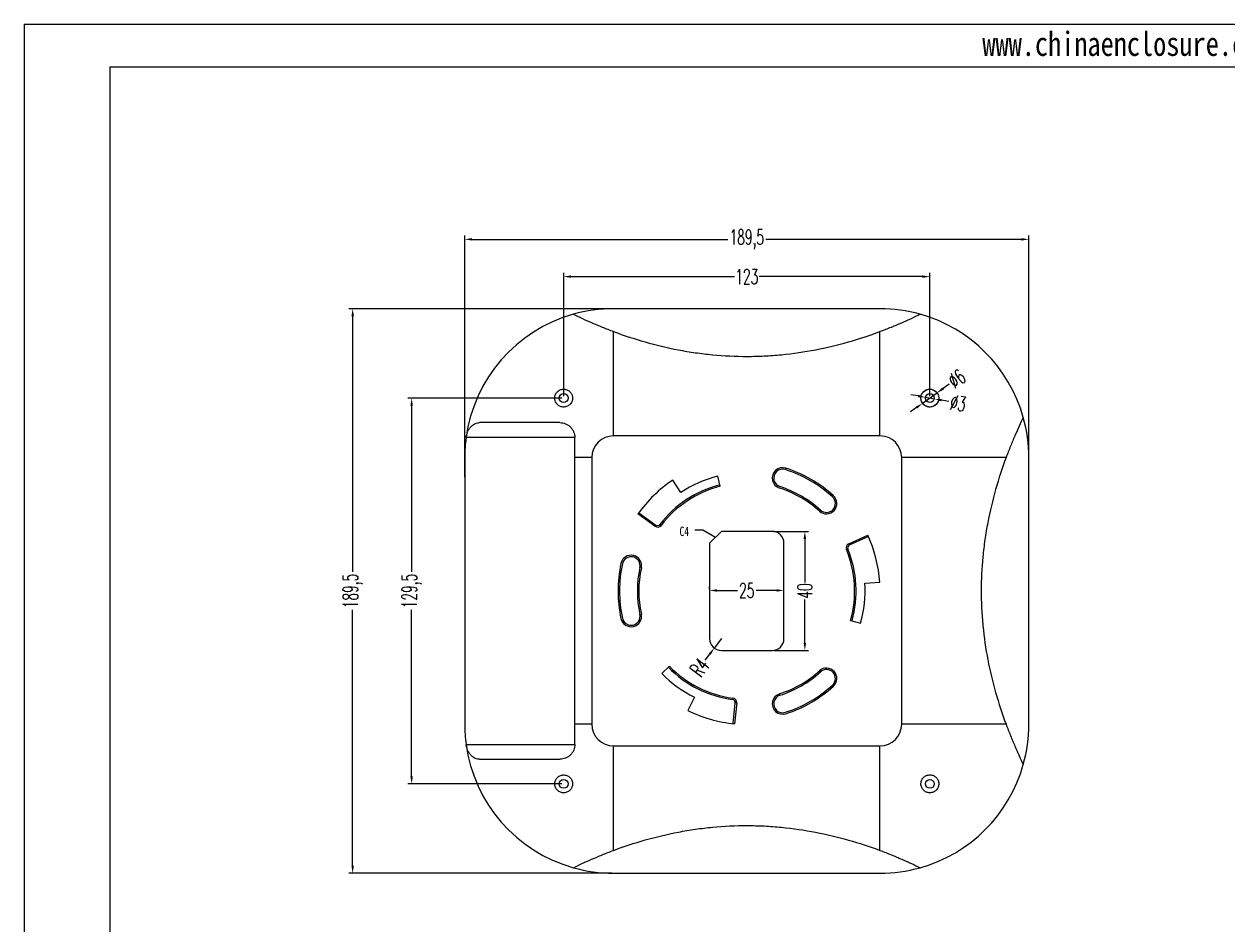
# Model space of a CAD drawing. Header units: inches. Extents: x 1813 to 4218, y 284 to 889.
# Drawn here: x 2772 to 3176.3, y 586.7 to 889.1 of the extents above; entities that cross this region are included whole.
import ezdxf

# ---------------------------------------------------------------- set-up
doc = ezdxf.new("R2010")
doc.units = ezdxf.units.IN
doc.header["$LTSCALE"] = 15
doc.layers.add('文字', color=81, linetype='Continuous')
doc.styles.add('SLDTEXTSTYLE0', font='TXT', dxfattribs={"width": 0.75})
doc.styles.add('SLDTEXTSTYLE2', font='TXT', dxfattribs={"width": 0.6, "bigfont": 'bigfont'})
doc.styles.get("Standard").update_dxf_attribs({"font": 'txt', "bigfont": 'gbcbig.shx'})
doc.styles.add('宋体', font='', dxfattribs={"width": 0.8, "height": 3.5})
doc.styles.get('宋体').set_extended_font_data('SimSun')
doc.dimstyles.new('2.5', dxfattribs={"dimtxt": 2, "dimasz": 1, "dimexe": 0.18, "dimexo": 0.0625, "dimgap": 0.09, "dimtad": 0, "dimtih": 1, "dimtoh": 1, "dimzin": 0, "dimdsep": 46, "dimtxsty": 'Standard', "dimcen": 1, "dimadec": 0, "dimazin": 2, "dimtfac": 1, "dimtofl": 0, "dimtmove": 0, "dimatfit": 3, "dimfxl": 0, "dimtolj": 1, "dimtzin": 0, "dimarcsym": 0})
doc.dimstyles.new('5', dxfattribs={"dimtxt": 5, "dimasz": 2.5, "dimexe": 1.25, "dimexo": 0.625, "dimtad": 0, "dimtxsty": 'SLDTEXTSTYLE2', "dimcen": 2.5, "dimclrd": 3, "dimclre": 3, "dimclrt": 256, "dimadec": 0, "dimazin": 2, "dimtfac": 1, "dimtmove": 0, "dimatfit": 3, "dimfxl": 0, "dimarcsym": 0})

# ---------------------------------------------------------------- blocks, each defined once
blk = doc.blocks.new('*D106')
at = {"color": 3, "lineweight": -2, "transparency": 16777216}
for p, q in [((2979.5, 793.53), (2881.07, 793.53)), ((2882.32, 791.03), (2882.32, 705.16)), ((2882.32, 606.53), (2882.32, 692.41)), ((2969.32, 604.03), (2881.07, 604.03))]:
    blk.add_line(p, q, dxfattribs=at)
at = {"color": 3, "transparency": 16777216}
for points in [[(2881.91, 791.03), (2882.74, 791.03), (2882.32, 793.53)], [(2881.91, 606.53), (2882.74, 606.53), (2882.32, 604.03)]]:
    blk.add_solid(points, dxfattribs=at)
at = {"layer": 'Defpoints', "color": 0, "transparency": 16777216}
for p in [(2882.32, 793.53), (2980.12, 793.53), (2969.95, 604.03)]:
    blk.add_point(p, dxfattribs=at)
at = {"transparency": 16777216, "insert": (2882.32, 698.78), "char_height": 5, "attachment_point": 5, "rotation": 90, "style": 'SLDTEXTSTYLE2'}
blk.add_mtext('189,5', dxfattribs=at)
blk = doc.blocks.new('*D107')
at = {"color": 3, "lineweight": -2, "transparency": 16777216}
for p, q in [((2919.95, 736.99), (2919.95, 818.07)), ((3109.45, 736.99), (3109.45, 818.07)), ((2922.45, 816.82), (3008.32, 816.82)), ((3106.95, 816.82), (3021.07, 816.82))]:
    blk.add_line(p, q, dxfattribs=at)
at = {"color": 3, "transparency": 16777216}
for points in [[(2922.45, 817.24), (2922.45, 816.4), (2919.95, 816.82)], [(3106.95, 817.24), (3106.95, 816.4), (3109.45, 816.82)]]:
    blk.add_solid(points, dxfattribs=at)
at = {"layer": 'Defpoints', "color": 0, "transparency": 16777216}
for p in [(3109.45, 816.82), (2919.95, 736.36), (3109.45, 736.36)]:
    blk.add_point(p, dxfattribs=at)
at = {"transparency": 16777216, "insert": (3014.7, 816.82), "char_height": 5, "attachment_point": 5, "style": 'SLDTEXTSTYLE2'}
blk.add_mtext('189,5', dxfattribs=at)
blk = doc.blocks.new('*D113')
at = {"color": 3, "lineweight": -2, "transparency": 16777216}
for p, q in [((2953.2, 764.16), (2953.2, 805.56)), ((3076.2, 764.16), (3076.2, 805.56)), ((2955.7, 804.31), (3010.57, 804.31)), ((3073.7, 804.31), (3018.82, 804.31))]:
    blk.add_line(p, q, dxfattribs=at)
at = {"color": 3, "transparency": 16777216}
for points in [[(2955.7, 804.72), (2955.7, 803.89), (2953.2, 804.31)], [(3073.7, 804.72), (3073.7, 803.89), (3076.2, 804.31)]]:
    blk.add_solid(points, dxfattribs=at)
at = {"layer": 'Defpoints', "color": 0, "transparency": 16777216}
for p in [(3076.2, 804.31), (2953.2, 763.53), (3076.2, 763.53)]:
    blk.add_point(p, dxfattribs=at)
at = {"transparency": 16777216, "insert": (3014.7, 804.31), "char_height": 5, "attachment_point": 5, "style": 'SLDTEXTSTYLE2'}
blk.add_mtext('123', dxfattribs=at)
blk = doc.blocks.new('*D116')
at = {"color": 3, "lineweight": -2, "transparency": 16777216}
for p, q in [((3002.2, 699.41), (3002.2, 700.2)), ((3027.2, 699.41), (3027.2, 700.2)), ((3004.7, 698.95), (3011.57, 698.95)), ((3024.7, 698.95), (3017.82, 698.95))]:
    blk.add_line(p, q, dxfattribs=at)
at = {"color": 3, "transparency": 16777216}
for points in [[(3004.7, 699.37), (3004.7, 698.54), (3002.2, 698.95)], [(3024.7, 699.37), (3024.7, 698.54), (3027.2, 698.95)]]:
    blk.add_solid(points, dxfattribs=at)
at = {"layer": 'Defpoints', "color": 0, "transparency": 16777216}
for p in [(3002.2, 698.78), (3027.2, 698.95), (3027.2, 698.78)]:
    blk.add_point(p, dxfattribs=at)
at = {"transparency": 16777216, "insert": (3014.7, 698.95), "char_height": 5, "attachment_point": 5, "style": 'SLDTEXTSTYLE2'}
blk.add_mtext('25', dxfattribs=at)
blk = doc.blocks.new('*D118')
at = {"color": 3, "lineweight": -2, "transparency": 16777216}
for p, q in [((3006.2, 682.78), (3003.78, 679.59)), ((3000.76, 675.61), (3002.27, 677.6))]:
    blk.add_line(p, q, dxfattribs=at)
at = {"color": 3, "transparency": 16777216}
blk.add_solid([(3001.94, 677.85), (3002.6, 677.35), (3003.78, 679.59)], dxfattribs=at)
at = {"layer": 'Defpoints', "color": 0, "transparency": 16777216}
for p in [(3003.78, 679.59), (3006.2, 682.78)]:
    blk.add_point(p, dxfattribs=at)
at = {"transparency": 16777216, "insert": (2998.87, 673.12), "char_height": 5, "attachment_point": 5, "rotation": 52.8446, "style": 'SLDTEXTSTYLE2'}
blk.add_mtext('R4', dxfattribs=at)
blk = doc.blocks.new('*D123')
at = {"color": 3, "lineweight": -2, "transparency": 16777216}
for p, q in [((2952.57, 763.53), (2900.88, 763.53)), ((2902.13, 761.03), (2902.13, 705.16)), ((2902.13, 636.53), (2902.13, 692.41)), ((2952.57, 634.03), (2900.88, 634.03))]:
    blk.add_line(p, q, dxfattribs=at)
at = {"color": 3, "transparency": 16777216}
for points in [[(2901.71, 761.03), (2902.54, 761.03), (2902.13, 763.53)], [(2901.71, 636.53), (2902.54, 636.53), (2902.13, 634.03)]]:
    blk.add_solid(points, dxfattribs=at)
at = {"layer": 'Defpoints', "color": 0, "transparency": 16777216}
for p in [(2902.13, 763.53), (2953.2, 763.53), (2953.2, 634.03)]:
    blk.add_point(p, dxfattribs=at)
at = {"transparency": 16777216, "insert": (2902.13, 698.78), "char_height": 5, "attachment_point": 5, "rotation": 90, "style": 'SLDTEXTSTYLE2'}
blk.add_mtext('129,5', dxfattribs=at)
blk = doc.blocks.new('*D203')
at = {"color": 3, "lineweight": -2, "transparency": 16777216}
for p, q in [((3023.82, 718.78), (3035.46, 718.78)), ((3034.21, 716.28), (3034.21, 701.66)), ((3034.21, 681.28), (3034.21, 695.91)), ((3023.82, 678.78), (3035.46, 678.78))]:
    blk.add_line(p, q, dxfattribs=at)
at = {"color": 3, "transparency": 16777216}
for points in [[(3033.79, 716.28), (3034.62, 716.28), (3034.21, 718.78)], [(3033.79, 681.28), (3034.62, 681.28), (3034.21, 678.78)]]:
    blk.add_solid(points, dxfattribs=at)
at = {"layer": 'Defpoints', "color": 0, "transparency": 16777216}
for p in [(3023.2, 718.78), (3034.21, 718.78), (3023.2, 678.78)]:
    blk.add_point(p, dxfattribs=at)
at = {"transparency": 16777216, "insert": (3034.21, 698.78), "char_height": 5, "attachment_point": 5, "rotation": 90, "style": 'SLDTEXTSTYLE2'}
blk.add_mtext('40', dxfattribs=at)
blk = doc.blocks.new('*D205')
at = {"color": 3, "lineweight": -2, "transparency": 16777216}
for p, q in [((3073.76, 761.78), (3078.63, 765.28)), ((3082.7, 768.2), (3080.67, 766.74)), ((3071.73, 760.33), (3069.7, 758.87))]:
    blk.add_line(p, q, dxfattribs=at)
at = {"color": 3, "transparency": 16777216}
for points in [[(3080.42, 767.08), (3080.91, 766.4), (3078.63, 765.28)], [(3071.49, 760.67), (3071.97, 759.99), (3073.76, 761.78)]]:
    blk.add_solid(points, dxfattribs=at)
at = {"layer": 'Defpoints', "color": 0, "transparency": 16777216}
for p in [(3078.63, 765.28), (3073.76, 761.78)]:
    blk.add_point(p, dxfattribs=at)
at = {"transparency": 16777216, "insert": (3085.24, 770.02), "char_height": 5, "attachment_point": 5, "rotation": 35.6565, "style": 'SLDTEXTSTYLE2'}
blk.add_mtext('∅6', dxfattribs=at)
blk = doc.blocks.new('*D206')
at = {"color": 3, "lineweight": -2, "transparency": 16777216}
for p, q in [((3072.26, 764.24), (3069.8, 764.68)), ((3074.72, 763.8), (3077.67, 763.27)), ((3082.59, 762.38), (3080.13, 762.82))]:
    blk.add_line(p, q, dxfattribs=at)
at = {"color": 3, "transparency": 16777216}
for points in [[(3072.33, 764.65), (3072.19, 763.83), (3074.72, 763.8)], [(3080.21, 763.23), (3080.06, 762.41), (3077.67, 763.27)]]:
    blk.add_solid(points, dxfattribs=at)
at = {"layer": 'Defpoints', "color": 0, "transparency": 16777216}
for p in [(3074.72, 763.8), (3077.67, 763.27)]:
    blk.add_point(p, dxfattribs=at)
at = {"transparency": 16777216, "insert": (3085.67, 761.83), "char_height": 5, "attachment_point": 5, "rotation": 349.7938, "style": 'SLDTEXTSTYLE2'}
blk.add_mtext('∅3', dxfattribs=at)

msp = doc.modelspace()

# ---------------------------------------------------------------- linework, layer by layer
for p, q in [((2771.95, 889.082), (3627.31, 889.082)), ((2771.95, 889.082), (2771.95, 284.282)), ((2800.75, 874.682), (3612.91, 874.682)), ((2800.75, 874.682), (2800.75, 298.682))]:
    msp.add_line(p, q)
at = {"color": 7, "linetype": 'Continuous', "lineweight": 15}
for p, q in [((3059.447, 793.533), (2969.947, 793.533)), ((2969.947, 750.825), (2969.947, 785.88)), ((3059.447, 750.825), (3059.447, 785.88)), ((2956.947, 750.283), (2920.405, 750.283)), ((3059.447, 750.825), (2969.947, 750.825)), ((2919.947, 743.533), (2919.947, 654.033)), ((2962.656, 743.533), (2956.947, 743.533)), ((2956.947, 654.033), (2956.947, 743.533)), ((2962.656, 743.533), (2962.656, 654.033)), ((3101.794, 743.533), (3066.739, 743.533)), ((3066.739, 654.033), (3066.739, 743.533)), ((3109.447, 654.033), (3109.447, 743.533)), ((2992.605, 731.829), (2989.827, 735.985)), ((3005.799, 733.924), (3004.94, 737.317)), ((2983.84, 720.511), (2978.162, 724.623)), ((2978.453, 725.03), (2984.133, 720.916)), ((2984.133, 720.916), (2983.84, 720.511)), ((2985.514, 721.119), (2985.911, 720.815)), ((3002.197, 714.783), (3006.197, 718.783)), ((3023.197, 718.783), (3006.197, 718.783)), ((3048.943, 714.642), (3055.343, 717.504)), ((3055.55, 717.048), (3049.148, 714.186)), ((3002.197, 714.783), (3002.197, 682.783)), ((3027.197, 682.783), (3027.197, 714.783)), ((3048.171, 712.697), (3048.632, 712.889)), ((3048.943, 714.642), (3049.148, 714.186)), ((3054.362, 701.392), (3059.351, 701.721)), ((3049.58, 688.919), (3052.947, 687.967)), ((3006.197, 678.783), (3023.197, 678.783)), ((2988.714, 673.506), (2986.205, 671.066)), ((2997.125, 663.128), (2994.915, 658.643)), ((3010.011, 662.837), (3009.946, 662.341)), ((3010.089, 654.271), (3010.811, 661.247)), ((3011.309, 661.195), (3010.587, 654.222)), ((3011.309, 661.195), (3010.811, 661.247)), ((2962.656, 654.033), (2956.947, 654.033)), ((3101.794, 654.033), (3066.739, 654.033)), ((2920.405, 647.283), (2956.947, 647.283)), ((2969.947, 611.686), (2969.947, 646.741)), ((2969.947, 646.741), (3059.447, 646.741)), ((3059.447, 611.686), (3059.447, 646.741)), ((2969.947, 604.033), (3059.447, 604.033))]:
    msp.add_line(p, q, dxfattribs=at)
for centre in [(2953.197, 763.533), (3076.197, 763.533), (2953.197, 634.033), (3076.197, 634.033)]:
    msp.add_circle(centre, 1.5, dxfattribs=at)
msp.add_circle((3076.197, 763.533), 3)
for centre, radius, start, end in [((2969.947, 743.533), 50, 90, 105.66427), ((3059.447, 743.533), 50, 74.33573, 90), ((2969.947, 743.533), 50, 105.66427, 172.24138), ((3059.447, 743.533), 50, 15.66427, 74.33573), ((3059.447, 743.533), 50, 0, 15.66427), ((2969.947, 743.533), 50, 172.24138, 180), ((2969.947, 743.533), 7.292, 90, 180), ((3059.447, 743.533), 7.292, 0, 90), ((3026.751, 736.661), 3.5, 72.34727, 252.34727), ((3014.697, 698.783), 43.25, 47.65273, 72.34727), ((3014.697, 698.783), 44.75, 123.7639, 144.7297), ((3014.697, 698.783), 39.75, 104.21021, 123.7639), ((3026.751, 736.661), 3, 72.34727, 252.34727), ((3014.697, 698.783), 42.75, 47.65273, 72.34727), ((3014.697, 698.783), 36.75, 104.21021, 142.57156), ((3014.697, 698.783), 36.25, 104.21021, 142.57156), ((3014.697, 698.783), 36.25, 47.65273, 72.34727), ((3014.697, 698.783), 36.75, 47.65273, 72.34727), ((3041.474, 728.161), 3.5, 227.65273, 47.65273), ((3041.474, 728.161), 3, 227.65273, 47.65273), ((2984.72, 721.726), 1.5, 234.08951, 322.57156), ((2984.72, 721.726), 1, 234.08951, 322.57156), ((3023.197, 714.783), 4, 0, 90), ((3014.697, 698.783), 44.75, 3.7639, 24.7297), ((3049.556, 713.273), 1.5, 114.08951, 202.57156), ((3014.697, 698.783), 36.25, 344.21021, 22.57156), ((3049.556, 713.273), 1, 114.08951, 202.57156), ((3014.697, 698.783), 36.75, 344.21021, 22.57156), ((3014.697, 698.783), 43.25, 167.65273, 192.34727), ((3014.697, 698.783), 42.75, 167.65273, 192.34727), ((2975.867, 707.283), 3.5, 347.65273, 167.65273), ((2975.867, 707.283), 3, 347.65273, 167.65273), ((3014.697, 698.783), 36.75, 167.65273, 192.34727), ((3014.697, 698.783), 36.25, 167.65273, 192.34727), ((3014.697, 698.783), 39.75, 344.21021, 3.7639), ((2975.867, 690.283), 3.5, 192.34727, 12.34727), ((2975.867, 690.283), 3, 192.34727, 12.34727), ((3006.197, 682.783), 4, 180, 270), ((3023.197, 682.783), 4, 270, 0), ((3014.697, 698.783), 36.75, 224.21021, 262.57156), ((3014.697, 698.783), 36.25, 224.21021, 262.57156), ((3014.697, 698.783), 36.25, 287.65273, 312.34727), ((3014.697, 698.783), 36.75, 287.65273, 312.34727), ((3041.474, 669.405), 3.5, 312.34727, 132.34727), ((3041.474, 669.405), 3, 312.34727, 132.34727), ((3014.697, 698.783), 39.75, 224.21021, 243.7639), ((3026.751, 660.905), 3.5, 107.65273, 287.65273), ((3026.751, 660.905), 3, 107.65273, 287.65273), ((3014.697, 698.783), 42.75, 287.65273, 312.34727), ((3014.697, 698.783), 43.25, 287.65273, 312.34727), ((3009.817, 661.35), 1, 354.08951, 82.57156), ((3009.817, 661.35), 1.5, 354.08951, 82.57156), ((3014.697, 698.783), 44.75, 243.7639, 264.7297), ((2969.947, 654.033), 50, 180, 187.75862), ((2969.947, 654.033), 7.292, 180, 270), ((3059.447, 654.033), 7.292, 270, 0), ((3059.447, 654.033), 50, 344.33573, 0), ((2969.947, 654.033), 50, 187.75862, 254.33573), ((3059.447, 654.033), 50, 285.66427, 344.33573), ((2969.947, 654.033), 50, 254.33573, 270), ((3059.447, 654.033), 50, 270, 285.66427)]:
    msp.add_arc(centre, radius, start, end, dxfattribs=at)
for points, knots in [([(2956.447, 791.676), (2958.261, 790.796), (2960.291, 789.85), (2963.115, 788.622), (2963.694, 788.375), (2964.882, 787.875), (2965.492, 787.623), (2967.348, 786.872), (2968.626, 786.373), (2969.947, 785.88)], [0, 0, 0, 0, 0.5, 0.5, 0.625, 0.625, 0.75, 0.75, 1, 1, 1, 1]), ([(3059.447, 785.88), (3060.77, 786.374), (3062.042, 786.87), (3064.489, 787.861), (3065.665, 788.355), (3067.359, 789.091), (3067.911, 789.335), (3068.994, 789.82), (3069.525, 790.062), (3071.071, 790.775), (3072.04, 791.235), (3072.947, 791.676)], [0, 0, 0, 0, 0.25, 0.25, 0.5, 0.5, 0.625, 0.625, 0.75, 0.75, 1, 1, 1, 1]), ([(2969.947, 785.88), (2973.412, 784.588), (2976.966, 783.412), (2984.233, 781.346), (2987.947, 780.456), (2992.686, 779.549), (2993.64, 779.377), (2995.551, 779.057), (2996.507, 778.908), (2999.378, 778.496), (3001.295, 778.266), (3007.056, 777.715), (3010.91, 777.53), (3016.709, 777.534), (3018.646, 777.582), (3021.555, 777.725), (3022.525, 777.784), (3024.468, 777.927), (3025.439, 778.01), (3030.267, 778.481), (3034.067, 779.039), (3041.541, 780.478), (3045.216, 781.361), (3052.434, 783.415), (3055.978, 784.586), (3059.447, 785.88)], [0, 0, 0, 0, 0.125, 0.125, 0.25, 0.25, 0.28125, 0.28125, 0.3125, 0.3125, 0.375, 0.375, 0.5, 0.5, 0.5625, 0.5625, 0.59375, 0.59375, 0.625, 0.625, 0.75, 0.75, 0.875, 0.875, 1, 1, 1, 1]), ([(2950.466, 764.774), (2950.382, 764.589), (2950.319, 764.401), (2950.23, 764.017), (2950.205, 763.82), (2950.193, 763.43), (2950.206, 763.238), (2950.268, 762.859), (2950.317, 762.672), (2950.449, 762.316), (2950.53, 762.146), (2950.726, 761.821), (2950.84, 761.668), (2951.092, 761.388), (2951.23, 761.26), (2951.535, 761.028), (2951.698, 760.928), (2952.211, 760.674), (2952.596, 760.568), (2953.182, 760.527), (2953.382, 760.532), (2953.781, 760.583), (2953.976, 760.629), (2954.357, 760.759), (2954.546, 760.845), (2954.896, 761.052), (2955.06, 761.172), (2955.364, 761.448), (2955.502, 761.601), (2955.741, 761.929), (2955.844, 762.107), (2956.012, 762.474), (2956.076, 762.664), (2956.165, 763.052), (2956.19, 763.251), (2956.202, 763.642), (2956.188, 763.837), (2956.124, 764.222), (2956.074, 764.407), (2955.94, 764.764), (2955.855, 764.938), (2955.657, 765.261), (2955.544, 765.412), (2955.29, 765.691), (2955.147, 765.821), (2954.845, 766.047), (2954.684, 766.146), (2954.341, 766.313), (2954.159, 766.381), (2953.787, 766.481), (2953.597, 766.513), (2953.206, 766.539), (2953.006, 766.533), (2952.613, 766.482), (2952.419, 766.437), (2952.034, 766.306), (2951.849, 766.22), (2951.5, 766.015), (2951.332, 765.892), (2951.029, 765.616), (2950.893, 765.465), (2950.653, 765.136), (2950.55, 764.958), (2950.466, 764.774)], [0, 0, 0, 0, 0.03125, 0.03125, 0.0625, 0.0625, 0.09375, 0.09375, 0.125, 0.125, 0.15625, 0.15625, 0.1875, 0.1875, 0.21875, 0.21875, 0.25, 0.25, 0.3125, 0.3125, 0.34375, 0.34375, 0.375, 0.375, 0.40625, 0.40625, 0.4375, 0.4375, 0.46875, 0.46875, 0.5, 0.5, 0.53125, 0.53125, 0.5625, 0.5625, 0.59375, 0.59375, 0.625, 0.625, 0.65625, 0.65625, 0.6875, 0.6875, 0.71875, 0.71875, 0.75, 0.75, 0.78125, 0.78125, 0.8125, 0.8125, 0.84375, 0.84375, 0.875, 0.875, 0.90625, 0.90625, 0.9375, 0.9375, 0.96875, 0.96875, 1, 1, 1, 1]), ([(3078.286, 765.687), (3078.138, 765.83), (3077.978, 765.956), (3077.635, 766.174), (3077.449, 766.267), (3077.072, 766.41), (3076.878, 766.462), (3076.482, 766.526), (3076.284, 766.538), (3075.892, 766.524), (3075.696, 766.497), (3075.32, 766.408), (3075.138, 766.346), (3074.79, 766.189), (3074.623, 766.093), (3074.314, 765.876), (3074.171, 765.753), (3073.907, 765.48), (3073.788, 765.331), (3073.582, 765.015), (3073.494, 764.848), (3073.348, 764.492), (3073.293, 764.308), (3073.218, 763.932), (3073.198, 763.739), (3073.197, 763.344), (3073.216, 763.149), (3073.291, 762.762), (3073.349, 762.569), (3073.504, 762.195), (3073.6, 762.018), (3073.827, 761.683), (3073.96, 761.524), (3074.252, 761.24), (3074.412, 761.113), (3074.759, 760.893), (3074.942, 760.801), (3075.319, 760.657), (3075.517, 760.604), (3075.913, 760.54), (3076.112, 760.528), (3076.508, 760.543), (3076.705, 760.57), (3077.083, 760.66), (3077.268, 760.724), (3077.619, 760.884), (3077.784, 760.98), (3078.094, 761.201), (3078.239, 761.327), (3078.5, 761.601), (3078.617, 761.749), (3078.821, 762.066), (3078.91, 762.237), (3079.051, 762.589), (3079.105, 762.77), (3079.178, 763.146), (3079.197, 763.341), (3079.197, 763.728), (3079.179, 763.921), (3079.102, 764.309), (3079.044, 764.502), (3078.891, 764.87), (3078.796, 765.047), (3078.566, 765.385), (3078.434, 765.543), (3078.286, 765.687)], [0, 0, 0, 0, 0.03125, 0.03125, 0.0625, 0.0625, 0.09375, 0.09375, 0.125, 0.125, 0.15625, 0.15625, 0.1875, 0.1875, 0.21875, 0.21875, 0.25, 0.25, 0.28125, 0.28125, 0.3125, 0.3125, 0.34375, 0.34375, 0.375, 0.375, 0.40625, 0.40625, 0.4375, 0.4375, 0.46875, 0.46875, 0.5, 0.5, 0.53125, 0.53125, 0.5625, 0.5625, 0.59375, 0.59375, 0.625, 0.625, 0.65625, 0.65625, 0.6875, 0.6875, 0.71875, 0.71875, 0.75, 0.75, 0.78125, 0.78125, 0.8125, 0.8125, 0.84375, 0.84375, 0.875, 0.875, 0.90625, 0.90625, 0.9375, 0.9375, 0.96875, 0.96875, 1, 1, 1, 1]), ([(3107.59, 757.033), (3106.71, 755.22), (3105.764, 753.189), (3104.537, 750.366), (3104.289, 749.786), (3103.789, 748.598), (3103.538, 747.988), (3102.786, 746.133), (3102.287, 744.854), (3101.794, 743.533)], [0, 0, 0, 0, 0.5, 0.5, 0.625, 0.625, 0.75, 0.75, 1, 1, 1, 1]), ([(2920.405, 750.283), (2920.457, 750.666), (2920.539, 751.036), (2920.7, 751.571), (2920.761, 751.748), (2920.893, 752.089), (2920.964, 752.253), (2921.116, 752.57), (2921.197, 752.723), (2921.368, 753.017), (2921.458, 753.158), (2921.737, 753.56), (2921.935, 753.799), (2922.355, 754.227), (2922.575, 754.413), (2923.024, 754.73), (2923.255, 754.862), (2923.966, 755.179), (2924.447, 755.283), (2924.934, 755.283)], [0, 0, 0, 0, 0.125, 0.125, 0.1875, 0.1875, 0.25, 0.25, 0.3125, 0.3125, 0.375, 0.375, 0.5, 0.5, 0.625, 0.625, 0.75, 0.75, 1, 1, 1, 1]), ([(2951.947, 755.283), (2951.286, 755.283), (2950.627, 755.283), (2949.321, 755.283), (2948.674, 755.283), (2946.747, 755.283), (2945.483, 755.283), (2941.756, 755.283), (2939.356, 755.283), (2936.468, 755.283), (2935.896, 755.283), (2934.775, 755.283), (2934.223, 755.283), (2932.597, 755.283), (2931.551, 755.283), (2928.523, 755.283), (2926.652, 755.283), (2924.934, 755.283)], [0, 0, 0, 0, 0.0625, 0.0625, 0.125, 0.125, 0.25, 0.25, 0.5, 0.5, 0.5625, 0.5625, 0.625, 0.625, 0.75, 0.75, 1, 1, 1, 1]), ([(2951.947, 755.283), (2952.274, 755.283), (2952.595, 755.251), (2953.227, 755.127), (2953.54, 755.034), (2954.141, 754.788), (2954.427, 754.637), (2954.967, 754.281), (2955.225, 754.073), (2955.689, 753.615), (2955.898, 753.366), (2956.267, 752.823), (2956.427, 752.529), (2956.682, 751.923), (2956.78, 751.608), (2956.913, 750.953), (2956.947, 750.619), (2956.947, 750.283)], [0, 0, 0, 0, 0.125, 0.125, 0.25, 0.25, 0.375, 0.375, 0.5, 0.5, 0.625, 0.625, 0.75, 0.75, 0.875, 0.875, 1, 1, 1, 1]), ([(2956.947, 743.533), (2956.947, 744.656), (2956.947, 745.782), (2956.947, 747.471), (2956.947, 748.034), (2956.947, 748.878), (2956.947, 749.159), (2956.947, 749.721), (2956.947, 750), (2956.947, 750.283)], [0, 0, 0, 0, 0.5, 0.5, 0.75, 0.75, 0.875, 0.875, 1, 1, 1, 1]), ([(3101.794, 743.533), (3100.502, 740.068), (3099.327, 736.515), (3097.261, 729.248), (3096.37, 725.534), (3095.463, 720.794), (3095.292, 719.84), (3094.972, 717.929), (3094.823, 716.973), (3094.41, 714.102), (3094.181, 712.185), (3093.629, 706.424), (3093.445, 702.57), (3093.449, 696.771), (3093.497, 694.835), (3093.639, 691.926), (3093.699, 690.955), (3093.841, 689.012), (3093.924, 688.041), (3094.396, 683.213), (3094.953, 679.413), (3096.393, 671.939), (3097.275, 668.264), (3099.329, 661.046), (3100.5, 657.503), (3101.794, 654.033)], [0, 0, 0, 0, 0.125, 0.125, 0.25, 0.25, 0.28125, 0.28125, 0.3125, 0.3125, 0.375, 0.375, 0.5, 0.5, 0.5625, 0.5625, 0.59375, 0.59375, 0.625, 0.625, 0.75, 0.75, 0.875, 0.875, 1, 1, 1, 1]), ([(2956.947, 647.283), (2956.947, 647.847), (2956.947, 648.408), (2956.947, 649.533), (2956.947, 650.096), (2956.947, 651.783), (2956.947, 652.908), (2956.947, 654.033)], [0, 0, 0, 0, 0.25, 0.25, 0.5, 0.5, 1, 1, 1, 1]), ([(3101.794, 654.033), (3102.288, 652.71), (3102.784, 651.438), (3103.775, 648.991), (3104.27, 647.816), (3105.005, 646.122), (3105.249, 645.569), (3105.735, 644.486), (3105.976, 643.955), (3106.69, 642.409), (3107.15, 641.441), (3107.59, 640.533)], [0, 0, 0, 0, 0.25, 0.25, 0.5, 0.5, 0.625, 0.625, 0.75, 0.75, 1, 1, 1, 1]), ([(2924.934, 642.283), (2924.447, 642.283), (2923.967, 642.387), (2923.258, 642.703), (2923.025, 642.836), (2922.578, 643.151), (2922.362, 643.334), (2922.049, 643.65), (2921.947, 643.763), (2921.747, 644.004), (2921.65, 644.132), (2921.37, 644.533), (2921.199, 644.824), (2920.969, 645.302), (2920.896, 645.469), (2920.764, 645.809), (2920.703, 645.984), (2920.541, 646.52), (2920.457, 646.899), (2920.405, 647.283)], [0, 0, 0, 0, 0.25, 0.25, 0.375, 0.375, 0.5, 0.5, 0.5625, 0.5625, 0.625, 0.625, 0.75, 0.75, 0.8125, 0.8125, 0.875, 0.875, 1, 1, 1, 1]), ([(2956.947, 647.283), (2956.947, 646.947), (2956.914, 646.617), (2956.783, 645.97), (2956.684, 645.649), (2956.428, 645.04), (2956.272, 644.752), (2955.904, 644.208), (2955.691, 643.952), (2955.228, 643.496), (2954.976, 643.291), (2954.43, 642.931), (2954.143, 642.779), (2953.547, 642.535), (2953.235, 642.441), (2952.597, 642.315), (2952.274, 642.283), (2951.947, 642.283)], [0, 0, 0, 0, 0.125, 0.125, 0.25, 0.25, 0.375, 0.375, 0.5, 0.5, 0.625, 0.625, 0.75, 0.75, 0.875, 0.875, 1, 1, 1, 1]), ([(2924.934, 642.283), (2925.365, 642.283), (2925.807, 642.283), (2926.709, 642.283), (2927.169, 642.283), (2928.578, 642.283), (2929.554, 642.283), (2931.58, 642.283), (2932.629, 642.283), (2934.258, 642.283), (2934.81, 642.283), (2935.933, 642.283), (2936.505, 642.283), (2939.389, 642.283), (2941.784, 642.283), (2946.741, 642.283), (2949.304, 642.283), (2951.947, 642.283)], [0, 0, 0, 0, 0.0625, 0.0625, 0.125, 0.125, 0.25, 0.25, 0.375, 0.375, 0.4375, 0.4375, 0.5, 0.5, 0.75, 0.75, 1, 1, 1, 1]), ([(2951.112, 631.876), (2951.26, 631.733), (2951.421, 631.607), (2951.764, 631.39), (2951.95, 631.297), (2952.327, 631.155), (2952.521, 631.103), (2952.918, 631.039), (2953.116, 631.028), (2953.507, 631.043), (2953.703, 631.07), (2954.079, 631.159), (2954.26, 631.221), (2954.609, 631.379), (2954.776, 631.475), (2955.084, 631.693), (2955.227, 631.816), (2955.49, 632.089), (2955.609, 632.239), (2955.815, 632.555), (2955.903, 632.722), (2956.048, 633.078), (2956.103, 633.262), (2956.177, 633.639), (2956.197, 633.831), (2956.198, 634.226), (2956.179, 634.422), (2956.102, 634.809), (2956.044, 635.002), (2955.888, 635.375), (2955.792, 635.552), (2955.565, 635.887), (2955.431, 636.046), (2955.139, 636.329), (2954.979, 636.455), (2954.632, 636.676), (2954.449, 636.767), (2954.071, 636.91), (2953.873, 636.963), (2953.477, 637.027), (2953.278, 637.038), (2952.882, 637.023), (2952.685, 636.995), (2952.307, 636.904), (2952.123, 636.841), (2951.771, 636.679), (2951.606, 636.584), (2951.297, 636.362), (2951.152, 636.236), (2950.892, 635.961), (2950.775, 635.813), (2950.571, 635.496), (2950.483, 635.325), (2950.342, 634.973), (2950.288, 634.791), (2950.216, 634.415), (2950.197, 634.22), (2950.198, 633.834), (2950.217, 633.64), (2950.294, 633.253), (2950.353, 633.06), (2950.506, 632.692), (2950.601, 632.515), (2950.832, 632.177), (2950.964, 632.019), (2951.112, 631.876)], [0, 0, 0, 0, 0.03125, 0.03125, 0.0625, 0.0625, 0.09375, 0.09375, 0.125, 0.125, 0.15625, 0.15625, 0.1875, 0.1875, 0.21875, 0.21875, 0.25, 0.25, 0.28125, 0.28125, 0.3125, 0.3125, 0.34375, 0.34375, 0.375, 0.375, 0.40625, 0.40625, 0.4375, 0.4375, 0.46875, 0.46875, 0.5, 0.5, 0.53125, 0.53125, 0.5625, 0.5625, 0.59375, 0.59375, 0.625, 0.625, 0.65625, 0.65625, 0.6875, 0.6875, 0.71875, 0.71875, 0.75, 0.75, 0.78125, 0.78125, 0.8125, 0.8125, 0.84375, 0.84375, 0.875, 0.875, 0.90625, 0.90625, 0.9375, 0.9375, 0.96875, 0.96875, 1, 1, 1, 1]), ([(3077.342, 631.26), (3077.531, 631.338), (3077.709, 631.434), (3078.047, 631.662), (3078.206, 631.796), (3078.49, 632.088), (3078.616, 632.246), (3078.836, 632.591), (3078.926, 632.771), (3079.069, 633.143), (3079.122, 633.338), (3079.188, 633.726), (3079.202, 633.92), (3079.191, 634.309), (3079.167, 634.502), (3079.083, 634.874), (3079.024, 635.055), (3078.872, 635.405), (3078.78, 635.57), (3078.568, 635.881), (3078.446, 636.028), (3078.177, 636.295), (3078.031, 636.415), (3077.716, 636.627), (3077.545, 636.72), (3077.19, 636.87), (3077.007, 636.928), (3076.626, 637.009), (3076.427, 637.031), (3076.032, 637.035), (3075.834, 637.018), (3075.44, 636.943), (3075.243, 636.884), (3074.87, 636.731), (3074.691, 636.635), (3074.349, 636.405), (3074.192, 636.274), (3073.908, 635.983), (3073.779, 635.82), (3073.561, 635.478), (3073.47, 635.299), (3073.325, 634.922), (3073.272, 634.727), (3073.206, 634.338), (3073.193, 634.139), (3073.205, 633.747), (3073.229, 633.556), (3073.315, 633.18), (3073.376, 632.995), (3073.53, 632.647), (3073.622, 632.482), (3073.839, 632.169), (3073.962, 632.023), (3074.231, 631.76), (3074.377, 631.641), (3074.695, 631.429), (3074.863, 631.339), (3075.39, 631.119), (3075.778, 631.037), (3076.365, 631.031), (3076.563, 631.049), (3076.959, 631.124), (3077.153, 631.182), (3077.342, 631.26)], [0, 0, 0, 0, 0.03125, 0.03125, 0.0625, 0.0625, 0.09375, 0.09375, 0.125, 0.125, 0.15625, 0.15625, 0.1875, 0.1875, 0.21875, 0.21875, 0.25, 0.25, 0.28125, 0.28125, 0.3125, 0.3125, 0.34375, 0.34375, 0.375, 0.375, 0.40625, 0.40625, 0.4375, 0.4375, 0.46875, 0.46875, 0.5, 0.5, 0.53125, 0.53125, 0.5625, 0.5625, 0.59375, 0.59375, 0.625, 0.625, 0.65625, 0.65625, 0.6875, 0.6875, 0.71875, 0.71875, 0.75, 0.75, 0.78125, 0.78125, 0.8125, 0.8125, 0.84375, 0.84375, 0.875, 0.875, 0.9375, 0.9375, 0.96875, 0.96875, 1, 1, 1, 1]), ([(2969.947, 611.686), (2973.412, 612.978), (2976.966, 614.154), (2984.233, 616.22), (2987.947, 617.11), (2992.686, 618.017), (2993.64, 618.189), (2995.551, 618.509), (2996.507, 618.658), (2999.378, 619.07), (3001.295, 619.3), (3007.056, 619.851), (3010.91, 620.035), (3016.709, 620.032), (3018.646, 619.984), (3021.555, 619.841), (3022.525, 619.781), (3024.468, 619.639), (3025.439, 619.556), (3030.267, 619.085), (3034.067, 618.527), (3041.541, 617.088), (3045.216, 616.205), (3052.434, 614.151), (3055.978, 612.98), (3059.447, 611.686)], [0, 0, 0, 0, 0.125, 0.125, 0.25, 0.25, 0.28125, 0.28125, 0.3125, 0.3125, 0.375, 0.375, 0.5, 0.5, 0.5625, 0.5625, 0.59375, 0.59375, 0.625, 0.625, 0.75, 0.75, 0.875, 0.875, 1, 1, 1, 1]), ([(2956.447, 605.89), (2958.261, 606.77), (2960.291, 607.716), (2963.115, 608.944), (2963.694, 609.191), (2964.882, 609.691), (2965.492, 609.943), (2967.348, 610.694), (2968.626, 611.193), (2969.947, 611.686)], [0, 0, 0, 0, 0.5, 0.5, 0.625, 0.625, 0.75, 0.75, 1, 1, 1, 1]), ([(3059.447, 611.686), (3060.77, 611.192), (3062.042, 610.696), (3064.489, 609.705), (3065.665, 609.211), (3067.359, 608.475), (3067.911, 608.231), (3068.994, 607.746), (3069.525, 607.504), (3071.071, 606.791), (3072.04, 606.331), (3072.947, 605.89)], [0, 0, 0, 0, 0.25, 0.25, 0.5, 0.5, 0.625, 0.625, 0.75, 0.75, 1, 1, 1, 1])]:
    msp.add_open_spline(points, degree=3, knots=knots, dxfattribs=at)

# ---------------------------------------------------------------- texts
at = {"color": 7, "linetype": 'Continuous', "insert": (2992.092, 720.388), "char_height": 3.175, "attachment_point": 1, "style": 'SLDTEXTSTYLE0'}
msp.add_mtext('C4', dxfattribs=at)
at = {"layer": '文字', "color": 0, "insert": (3093.83, 886.519), "char_height": 8.11008, "width": 142.48633, "attachment_point": 1, "style": '宋体'}
msp.add_mtext('www.chinaenclosure.com', dxfattribs=at)

# ---------------------------------------------------------------- dimensions: what is measured, and where the dimension line sits
for base, p1, p2, picture, middle in [((3109.447, 816.82), (2919.947, 736.365), (3109.447, 736.365), '*D107', (3014.697, 816.82)), ((3076.197, 804.306), (2953.197, 763.533), (3076.197, 763.533), '*D113', (3014.697, 804.306))]:
    dim = msp.add_linear_dim(base=base, p1=p1, p2=p2, dimstyle='5')
    dim.commit()
    dim.dimension.update_dxf_attribs({"geometry": picture, "text_midpoint": middle, "dimtype": 160})
for base, p1, p2, picture, middle in [((2882.324, 793.533), (2969.947, 604.033), (2980.122, 793.533), '*D106', (2882.324, 698.783)), ((2902.125, 763.533), (2953.197, 634.033), (2953.197, 763.533), '*D123', (2902.125, 698.783))]:
    dim = msp.add_linear_dim(base=base, p1=p1, p2=p2, angle=90, dimstyle='5')
    dim.commit()
    dim.dimension.update_dxf_attribs({"geometry": picture, "text_midpoint": middle, "dimtype": 160})
for p1, p2, picture, middle in [((3073.76, 761.784), (3078.635, 765.282), '*D205', (3085.237, 770.018)), ((3074.721, 763.799), (3077.674, 763.267), '*D206', (3085.67, 761.828))]:
    dim = msp.add_diameter_dim_2p(p1=p1, p2=p2, dimstyle='5')
    dim.commit()
    dim.dimension.update_dxf_attribs({"geometry": picture, "text_midpoint": middle})
dim = msp.add_linear_dim(base=(3034.207, 718.783), p1=(3023.197, 678.783), p2=(3023.197, 718.783), angle=90, dimstyle='5')
dim.commit()
dim.dimension.update_dxf_attribs({"geometry": '*D203', "text_midpoint": (3034.207, 698.783)})
dim = msp.add_linear_dim(base=(3027.197, 698.954), p1=(3002.197, 698.783), p2=(3027.197, 698.783), dimstyle='5')
dim.commit()
dim.dimension.update_dxf_attribs({"geometry": '*D116', "text_midpoint": (3014.697, 698.954)})
dim = msp.add_radius_dim(center=(3006.197, 682.783), mpoint=(3003.781, 679.595), dimstyle='5')
dim.commit()
dim.dimension.update_dxf_attribs({"geometry": '*D118', "text_midpoint": (2998.874, 673.119)})

# ---------------------------------------------------------------- leaders
msp.add_leader([(3004.197, 716.783), (2999.957, 719.249), (2997.211, 719.249)], dimstyle='2.5', override={"dimgap": 0.09, "dimtad": 0})

doc.saveas('drawing.dxf')
